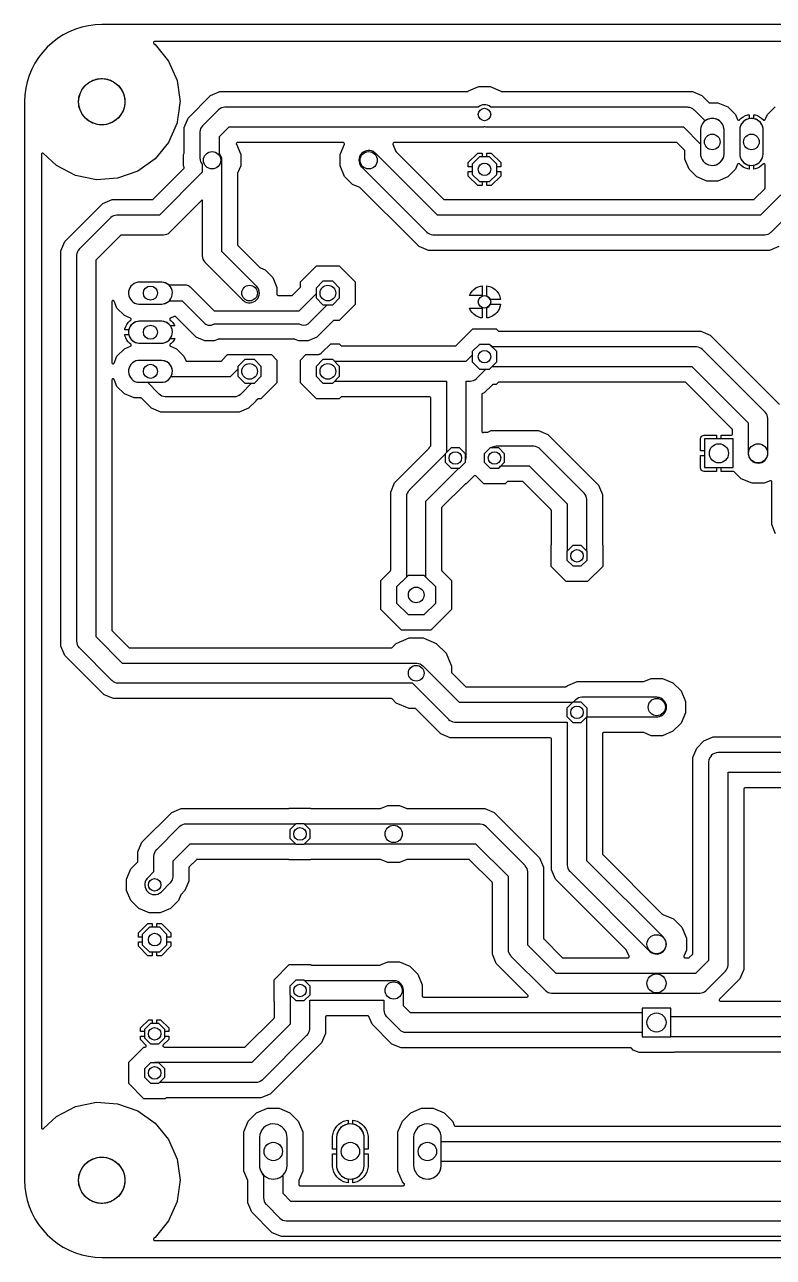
# Model space of a CAD drawing. Header units: millimetres. Extents: x 0 to 100, y 0 to 80.
# Drawn here: x 0 to 48.6, y 0 to 80 of the extents above; entities that cross this region are included whole.
import ezdxf

# ---------------------------------------------------------------- set-up
doc = ezdxf.new("R2010")
doc.units = ezdxf.units.MM

msp = doc.modelspace()

# ---------------------------------------------------------------- linework, layer by layer
at = {"layer": '16_copper'}
for points in [[(91.619, 78.908), (8.43, 78.908), (8.421, 78.906), (8.411, 78.906, 0.561932), (8.373, 78.781), (8.379, 78.776), (8.386, 78.769), (8.467, 78.712), (9.34, 77.639), (9.891, 76.37), (10.079, 75), (10.071, 74.94), (10.071, 74.94), (10.071, 74.94), (10.061, 74.864), (10.061, 74.864), (10.061, 74.864), (10.05, 74.788), (10.05, 74.788), (10.05, 74.788), (10.04, 74.712), (10.04, 74.712), (10.04, 74.712), (10.029, 74.636), (10.029, 74.636), (10.029, 74.636), (10.019, 74.559), (10.019, 74.559), (10.019, 74.559), (9.998, 74.407), (9.998, 74.407), (9.998, 74.407), (9.977, 74.255), (9.977, 74.255), (9.977, 74.255), (9.966, 74.178), (9.966, 74.178), (9.966, 74.178), (9.956, 74.102), (9.956, 74.102), (9.956, 74.102), (9.945, 74.026), (9.945, 74.026), (9.945, 74.026), (9.935, 73.95), (9.935, 73.95), (9.935, 73.95), (9.924, 73.874), (9.924, 73.874), (9.924, 73.874), (9.914, 73.797), (9.914, 73.797), (9.914, 73.797), (9.904, 73.721), (9.904, 73.721), (9.904, 73.721), (9.893, 73.645), (9.893, 73.645), (9.893, 73.645), (9.891, 73.63), (9.34, 72.361), (8.467, 71.288), (7.337, 70.49), (6.033, 70.027), (4.653, 69.933), (3.299, 70.214), (2.071, 70.85), (1.22, 71.645), (1.219, 71.646), (1.218, 71.647, 0.54841), (1.095, 71.61), (1.094, 71.599), (1.092, 71.591, 0.007239), (1.092, 71.589), (1.092, 8.411), (1.092, 8.409), (1.092, 8.408, 0.548401), (1.203, 8.343), (1.212, 8.35), (1.219, 8.354, 0.007229), (1.22, 8.355), (2.071, 9.15), (3.299, 9.786), (4.653, 10.067), (6.033, 9.973), (7.337, 9.51), (8.467, 8.712), (9.34, 7.639), (9.891, 6.37), (10.079, 5), (10.078, 4.989, 0.000163), (10.078, 4.989), (10.067, 4.913), (10.067, 4.913), (10.067, 4.913), (10.057, 4.836), (10.057, 4.836), (10.057, 4.836), (10.046, 4.76), (10.046, 4.76), (10.046, 4.76), (10.036, 4.684), (10.036, 4.684), (10.036, 4.684), (10.025, 4.608), (10.025, 4.608), (10.025, 4.608), (10.015, 4.532), (10.015, 4.532), (10.015, 4.532), (10.004, 4.455), (10.004, 4.455), (10.004, 4.455), (9.994, 4.379), (9.994, 4.379), (9.994, 4.379), (9.983, 4.303), (9.983, 4.303), (9.983, 4.303), (9.973, 4.227), (9.973, 4.227), (9.973, 4.227), (9.963, 4.151), (9.963, 4.151), (9.963, 4.151), (9.952, 4.074), (9.952, 4.074), (9.952, 4.074), (9.942, 3.998), (9.942, 3.998), (9.942, 3.998), (9.931, 3.922), (9.931, 3.922), (9.931, 3.922), (9.921, 3.846), (9.921, 3.846), (9.921, 3.846), (9.91, 3.77), (9.91, 3.77), (9.91, 3.77), (9.9, 3.693), (9.9, 3.693), (9.9, 3.693), (9.891, 3.63), (9.34, 2.361), (8.467, 1.288), (8.386, 1.231), (8.379, 1.224), (8.372, 1.218, 0.561938), (8.412, 1.094), (8.42, 1.094), (8.43, 1.092), (91.619, 1.092)], [(55.758, 13.319), (42.198, 13.319), (42.193, 13.318), (42.189, 13.318, 0.055133), (42.172, 13.314), (42.168, 13.313), (42.122, 13.294), (39.858, 13.294), (39.484, 13.449), (39.366, 13.567), (39.36, 13.572), (39.353, 13.577, 0.087651), (39.329, 13.587), (39.321, 13.588), (39.313, 13.589), (24.432, 13.589), (23.825, 13.84), (22.54, 15.125), (22.334, 15.622), (22.334, 15.623), (22.333, 15.625, 0.21835), (22.285, 15.666), (22.274, 15.668), (22.266, 15.669, 0.007886), (22.264, 15.669), (19.587, 15.669), (19.582, 15.668, 0.392588), (19.511, 15.593), (19.511, 14.532), (19.26, 13.925), (15.935, 10.6), (15.328, 10.349), (9.211, 10.349), (9.203, 10.348), (9.194, 10.347, 0.087654), (9.17, 10.337), (9.164, 10.332), (9.157, 10.327), (9.124, 10.294), (7.736, 10.294), (6.754, 11.276), (6.754, 12.664), (7.736, 13.646), (7.816, 13.646), (7.819, 13.647), (7.822, 13.647, 0.54841), (7.883, 13.76), (7.878, 13.767), (7.874, 13.773, 0.015772), (7.87, 13.776), (7.516, 14.131), (7.516, 14.358), (7.77, 14.358), (7.77, 14.236), (8.156, 13.85), (8.704, 13.85), (9.09, 14.236), (9.09, 14.358), (9.344, 14.358), (9.344, 14.131), (8.994, 13.781), (8.993, 13.779), (8.99, 13.777, 0.54841), (9.027, 13.654), (9.036, 13.653), (9.043, 13.651, 0.01577), (9.048, 13.651), (14.285, 13.651), (14.293, 13.652), (14.301, 13.653, 0.087654), (14.326, 13.663), (14.331, 13.668), (14.338, 13.673), (16.187, 15.522), (16.192, 15.528), (16.197, 15.535, 0.087651), (16.207, 15.559), (16.208, 15.567), (16.209, 15.575), (16.209, 16.569), (16.208, 16.577), (16.207, 16.586), (16.206, 16.588), (16.206, 16.59, 0.053914), (16.197, 16.61), (16.192, 16.616), (16.187, 16.623), (16.184, 16.626), (16.184, 18.014), (17.166, 18.996), (18.554, 18.996), (18.557, 18.993, 0.144304), (18.595, 18.973), (18.603, 18.972), (18.611, 18.971), (23.065, 18.971), (23.07, 18.972), (23.074, 18.972, 0.06891), (23.095, 18.977), (23.571, 19.174), (24.309, 19.174), (24.99, 18.892), (25.512, 18.37), (25.794, 17.689), (25.794, 16.967), (25.795, 16.962, 0.392588), (25.87, 16.891), (32.59, 16.891), (32.593, 16.891), (32.596, 16.891, 0.54841), (32.657, 17.004), (32.651, 17.011), (32.647, 17.018, 0.015772), (32.644, 17.021), (30.6, 19.065), (30.349, 19.672), (30.349, 24.285), (30.348, 24.293), (30.347, 24.301, 0.087654), (30.337, 24.326), (30.332, 24.331), (30.327, 24.338), (28.858, 25.807), (28.852, 25.812), (28.845, 25.817, 0.087651), (28.821, 25.827), (28.813, 25.828), (28.805, 25.829), (24.815, 25.829), (24.81, 25.828), (24.806, 25.828, 0.06891), (24.785, 25.823), (24.309, 25.626), (23.571, 25.626), (23.095, 25.823), (23.09, 25.824), (23.086, 25.826, 0.068909), (23.065, 25.829), (18.611, 25.829), (18.603, 25.828), (18.594, 25.827), (18.592, 25.826), (18.59, 25.826, 0.053914), (18.57, 25.817), (18.564, 25.812), (18.557, 25.807), (18.554, 25.804), (17.166, 25.804), (17.163, 25.807, 0.144304), (17.125, 25.827), (17.117, 25.828), (17.109, 25.829), (11.195, 25.829), (11.187, 25.828), (11.179, 25.827, 0.087654), (11.154, 25.817), (11.149, 25.812), (11.142, 25.807), (10.673, 25.338), (10.668, 25.332), (10.663, 25.325, 0.087651), (10.653, 25.301), (10.652, 25.293), (10.651, 25.285), (10.651, 24.42), (10.4, 23.813), (10.145, 23.559), (10.143, 23.555), (10.139, 23.552, 0.068916), (10.129, 23.534), (9.97, 23.149), (9.459, 22.638), (8.791, 22.362), (8.069, 22.362), (7.401, 22.638), (6.89, 23.149), (6.614, 23.817), (6.614, 24.539), (6.89, 25.207), (7.327, 25.643), (7.332, 25.65), (7.337, 25.656, 0.087651), (7.347, 25.681), (7.348, 25.688), (7.349, 25.697), (7.349, 26.328), (7.6, 26.935), (9.545, 28.88), (10.152, 29.131), (17.109, 29.131), (17.117, 29.132), (17.126, 29.133), (17.128, 29.134), (17.13, 29.134, 0.053914), (17.15, 29.143), (17.156, 29.148), (17.163, 29.153), (17.166, 29.156), (18.554, 29.156), (18.557, 29.153, 0.144304), (18.595, 29.133), (18.603, 29.132), (18.611, 29.131), (23.065, 29.131), (23.07, 29.132), (23.074, 29.132, 0.06891), (23.095, 29.137), (23.571, 29.334), (24.309, 29.334), (24.785, 29.137), (24.79, 29.136), (24.794, 29.134, 0.068909), (24.815, 29.131), (29.848, 29.131), (30.455, 28.88), (33.4, 25.935), (33.651, 25.328), (33.651, 20.715), (33.652, 20.707), (33.653, 20.699, 0.087654), (33.663, 20.674), (33.668, 20.669), (33.673, 20.662), (34.882, 19.453), (34.888, 19.448), (34.895, 19.443, 0.087651), (34.919, 19.433), (34.927, 19.432), (34.935, 19.431), (39.138, 19.431), (39.147, 19.432), (39.157, 19.433, 0.383484), (39.213, 19.519), (39.211, 19.526), (39.208, 19.536), (39.051, 19.916), (39.049, 19.92), (39.047, 19.924, 0.06891), (39.035, 19.941), (34.906, 24.07), (34.43, 24.545), (34.179, 25.152), (34.179, 33.643), (34.178, 33.648, 0.392588), (34.103, 33.719), (27.612, 33.719), (27.005, 33.97), (26.53, 34.445), (26.53, 34.446), (25.373, 35.602), (25.367, 35.607), (25.36, 35.612, 0.087651), (25.336, 35.622), (25.328, 35.623), (25.32, 35.624), (24.945, 35.624), (24.105, 35.972), (23.84, 36.237), (23.834, 36.242), (23.827, 36.247, 0.087651), (23.803, 36.257), (23.795, 36.258), (23.787, 36.259), (5.762, 36.259), (5.155, 36.51), (2.6, 39.065), (2.349, 39.672), (2.349, 65.328), (2.6, 65.935), (4.59, 67.924), (4.59, 67.925), (5.065, 68.4), (5.672, 68.651), (8.285, 68.651), (8.293, 68.652), (8.301, 68.653, 0.087654), (8.326, 68.663), (8.331, 68.668), (8.338, 68.673), (10.326, 70.66), (10.327, 70.662), (10.328, 70.663, 0.218345), (10.347, 70.723), (10.345, 70.734), (10.343, 70.741, 0.007884), (10.342, 70.743), (10.306, 70.831), (10.306, 71.569), (10.343, 71.659), (10.344, 71.663), (10.346, 71.668, 0.068909), (10.349, 71.688), (10.349, 73.328), (10.6, 73.935), (12.065, 75.4), (12.672, 75.651), (28.713, 75.651), (28.722, 75.652), (28.73, 75.653, 0.087654), (28.754, 75.663), (28.76, 75.668), (28.767, 75.673), (28.801, 75.708), (29.469, 75.984), (30.191, 75.984), (30.859, 75.708), (30.893, 75.673, 0.144304), (30.931, 75.653), (30.938, 75.652), (30.947, 75.651), (43.328, 75.651), (43.935, 75.4), (44.383, 74.952), (44.389, 74.947), (44.396, 74.942, 0.087651), (44.42, 74.932), (44.428, 74.931), (44.436, 74.93), (44.964, 74.93), (45.617, 74.659), (46.117, 74.159), (46.25, 73.838), (46.255, 73.83), (46.26, 73.821, 0.383476), (46.36, 73.802), (46.366, 73.807), (46.375, 73.813), (46.488, 73.927), (46.617, 74.021), (46.76, 74.094), (46.912, 74.143), (46.998, 74.157), (46.998, 73.899), (46.965, 73.892, 0.330355), (46.388, 73.189), (46.388, 71.591), (46.395, 71.516, 0.303346), (46.965, 70.888), (46.998, 70.881), (46.998, 70.623), (46.912, 70.637), (46.76, 70.686), (46.617, 70.759), (46.488, 70.853), (46.375, 70.967), (46.367, 70.972), (46.359, 70.978, 0.383473), (46.259, 70.958), (46.256, 70.951), (46.25, 70.942), (46.117, 70.621), (45.617, 70.121), (44.964, 69.85), (44.256, 69.85), (43.603, 70.121), (43.103, 70.621), (42.832, 71.274), (42.832, 71.802), (42.831, 71.81), (42.83, 71.818, 0.087654), (42.82, 71.843), (42.815, 71.848), (42.81, 71.855), (42.338, 72.327), (42.332, 72.332), (42.325, 72.337, 0.087651), (42.301, 72.347), (42.293, 72.348), (42.285, 72.349), (23.965, 72.349), (23.955, 72.348), (23.946, 72.347, 0.383484), (23.89, 72.261), (23.892, 72.254), (23.895, 72.244), (24.089, 71.774), (24.092, 71.77), (24.093, 71.766, 0.06891), (24.106, 71.749), (27.182, 68.673), (27.188, 68.668), (27.195, 68.663, 0.087651), (27.219, 68.653), (27.227, 68.652), (27.235, 68.651), (47.285, 68.651), (47.293, 68.652), (47.301, 68.653, 0.087654), (47.326, 68.663), (47.331, 68.668), (47.338, 68.673), (48.017, 69.352), (48.022, 69.358), (48.027, 69.365, 0.087651), (48.037, 69.389), (48.038, 69.397), (48.039, 69.405), (48.039, 70.896), (48.039, 70.899), (48.039, 70.902, 0.548396), (47.926, 70.963), (47.919, 70.957), (47.912, 70.953, 0.015772), (47.909, 70.95), (47.812, 70.853), (47.683, 70.759), (47.54, 70.686), (47.388, 70.637), (47.302, 70.623), (47.302, 70.881), (47.335, 70.888, 0.330355), (47.912, 71.591), (47.912, 73.189), (47.905, 73.264, 0.303346), (47.335, 73.892), (47.302, 73.899), (47.302, 74.157), (47.388, 74.143), (47.54, 74.094), (47.683, 74.021), (47.812, 73.927), (47.925, 73.813), (47.933, 73.808), (47.941, 73.802, 0.383473), (48.041, 73.822), (48.044, 73.829), (48.05, 73.838), (48.183, 74.159), (48.683, 74.659)], [(48.935, 65.6), (48.328, 65.349), (26.192, 65.349), (25.585, 65.6), (25.11, 66.075), (25.11, 66.076), (21.771, 69.414), (21.767, 69.417), (21.764, 69.42, 0.068916), (21.746, 69.431), (21.27, 69.628), (20.748, 70.15), (20.466, 70.831), (20.466, 71.569), (20.745, 72.244), (20.748, 72.253), (20.75, 72.262, 0.383481), (20.693, 72.347), (20.685, 72.348), (20.675, 72.349), (13.805, 72.349), (13.795, 72.348), (13.786, 72.347, 0.383484), (13.73, 72.261), (13.732, 72.254), (13.735, 72.244), (14.014, 71.569), (14.014, 70.831), (13.817, 70.355), (13.816, 70.35), (13.814, 70.346, 0.068909), (13.811, 70.325), (13.811, 65.725), (13.812, 65.717), (13.813, 65.709, 0.087654), (13.823, 65.684), (13.828, 65.679), (13.833, 65.672), (15.28, 64.225), (15.283, 64.222), (15.287, 64.219, 0.068916), (15.305, 64.209), (15.597, 64.087), (16.097, 63.587), (16.368, 62.934), (16.368, 62.499), (16.369, 62.493, 0.392588), (16.444, 62.422), (17.326, 62.422), (17.334, 62.424), (17.342, 62.424, 0.087654), (17.367, 62.435), (17.373, 62.439), (17.379, 62.445), (17.87, 62.935), (17.875, 62.942), (17.88, 62.948, 0.087651), (17.89, 62.973), (17.891, 62.98), (17.892, 62.989), (17.892, 63.316), (18.934, 64.358), (20.406, 64.358), (21.448, 63.316), (21.448, 61.844), (20.406, 60.802), (20.079, 60.802), (20.07, 60.801), (20.062, 60.8, 0.087654), (20.037, 60.79), (20.032, 60.785), (20.025, 60.78), (18.953, 59.708), (18.393, 59.476), (17.787, 59.476), (17.556, 59.572), (17.551, 59.573), (17.547, 59.575, 0.068909), (17.526, 59.578), (12.564, 59.578), (12.559, 59.577), (12.555, 59.577, 0.06891), (12.534, 59.572), (12.303, 59.476), (11.697, 59.476), (11.137, 59.708), (9.811, 61.034), (9.804, 61.039), (9.798, 61.044), (9.796, 61.045), (9.794, 61.047, 0.053499), (9.773, 61.054), (9.766, 61.055), (9.757, 61.056), (9.72, 61.056, 0.098488), (9.691, 61.05), (9.455, 60.952), (9.451, 60.95), (9.446, 60.948, 0.5447), (9.439, 60.82), (9.5, 60.776), (9.607, 60.669), (9.697, 60.546), (9.747, 60.446), (9.455, 60.446, 0.232454), (8.906, 60.751), (7.414, 60.751), (7.344, 60.744, 0.303347), (6.758, 60.213), (6.754, 60.192), (6.496, 60.192), (6.507, 60.266), (6.554, 60.411), (6.623, 60.546), (6.713, 60.669), (6.82, 60.776), (6.881, 60.82), (6.884, 60.824), (6.888, 60.826, 0.544693), (6.865, 60.952), (6.47, 61.116), (5.985, 61.602), (5.798, 62.053), (5.794, 62.059), (5.791, 62.065, 0.747777), (5.651, 62.024), (5.651, 58.056), (5.652, 58.049), (5.652, 58.043, 0.74779), (5.798, 58.027), (5.985, 58.478), (6.47, 58.964), (6.865, 59.128), (6.869, 59.13), (6.874, 59.132, 0.544692), (6.881, 59.26), (6.82, 59.304), (6.713, 59.411), (6.623, 59.534), (6.554, 59.669), (6.507, 59.814), (6.496, 59.888), (6.754, 59.888, 0.338561), (7.414, 59.329), (8.906, 59.329), (8.976, 59.336, 0.198912), (9.443, 59.616), (9.455, 59.634), (9.747, 59.634), (9.697, 59.534), (9.607, 59.411), (9.5, 59.304), (9.439, 59.26), (9.436, 59.256), (9.432, 59.254, 0.544693), (9.455, 59.128), (9.85, 58.964), (10.335, 58.478), (10.452, 58.198), (10.452, 58.197), (10.453, 58.195, 0.21835), (10.501, 58.154), (10.512, 58.152), (10.52, 58.151, 0.007886), (10.522, 58.151), (12.736, 58.151), (12.741, 58.152, 0.256284), (12.802, 58.191), (12.805, 58.196, 0.078388), (12.812, 58.227), (12.812, 58.236), (13.169, 58.594), (16.011, 58.594), (16.368, 58.236), (16.368, 56.764), (15.326, 55.722), (15.178, 55.722), (15.17, 55.721), (15.162, 55.72, 0.087654), (15.137, 55.71), (15.132, 55.705), (15.125, 55.7), (15, 55.576), (15, 55.575), (14.525, 55.1), (13.918, 54.849), (8.832, 54.849), (8.225, 55.1), (7.575, 55.75), (7.568, 55.756), (7.561, 55.761, 0.087651), (7.537, 55.771), (7.529, 55.772), (7.521, 55.773), (7.105, 55.773), (6.47, 56.036), (5.985, 56.522), (5.798, 56.973), (5.794, 56.979), (5.791, 56.985, 0.747777), (5.651, 56.944), (5.651, 40.715), (5.652, 40.71), (5.652, 40.705), (5.653, 40.702), (5.653, 40.699, 0.01577), (5.654, 40.694), (5.657, 40.687), (5.658, 40.684), (5.659, 40.683), (5.661, 40.678, 0.015774), (5.663, 40.674), (5.668, 40.669), (5.67, 40.666), (5.67, 40.666), (5.67, 40.666), (5.673, 40.662), (6.752, 39.583), (6.758, 39.578), (6.765, 39.573, 0.087651), (6.789, 39.563), (6.797, 39.562), (6.805, 39.561), (23.787, 39.561), (23.795, 39.562), (23.803, 39.563, 0.087654), (23.828, 39.573), (23.833, 39.578), (23.84, 39.583), (24.105, 39.848), (24.945, 40.196), (25.855, 40.196), (26.695, 39.848), (27.338, 39.205), (27.686, 38.365), (27.686, 37.99), (27.687, 37.982), (27.688, 37.974, 0.087654), (27.698, 37.949), (27.703, 37.944), (27.708, 37.937), (28.602, 37.043), (28.608, 37.038), (28.615, 37.033, 0.087651), (28.639, 37.023), (28.647, 37.022), (28.655, 37.021), (35.079, 37.021), (35.087, 37.022), (35.096, 37.023), (35.098, 37.024), (35.1, 37.024), (35.108, 37.028), (35.116, 37.031, 0.009157), (35.12, 37.033), (35.126, 37.038), (35.133, 37.043, 0.168267), (35.181, 37.059), (35.187, 37.063), (35.194, 37.069), (35.235, 37.11), (35.842, 37.361), (40.135, 37.361), (40.14, 37.362), (40.144, 37.362, 0.06891), (40.165, 37.367), (40.641, 37.564), (41.379, 37.564), (42.06, 37.282), (42.582, 36.76), (42.864, 36.079), (42.864, 35.341), (42.582, 34.66), (42.06, 34.138), (41.379, 33.856), (40.641, 33.856), (40.165, 34.053), (40.16, 34.054), (40.156, 34.056, 0.068909), (40.135, 34.059), (37.557, 34.059), (37.552, 34.058, 0.392588), (37.481, 33.983), (37.481, 26.195), (37.482, 26.187), (37.483, 26.179, 0.087654), (37.493, 26.154), (37.498, 26.149), (37.503, 26.142), (41.369, 22.275), (41.373, 22.273), (41.376, 22.27, 0.068916), (41.394, 22.259), (42.092, 21.97), (42.64, 21.422), (42.936, 20.707), (42.936, 19.933), (42.772, 19.536), (42.769, 19.527), (42.767, 19.518, 0.383481), (42.824, 19.433), (42.832, 19.432), (42.842, 19.431), (43.065, 19.431), (43.073, 19.432), (43.081, 19.433, 0.087654), (43.106, 19.443), (43.111, 19.448), (43.118, 19.453), (43.327, 19.662), (43.332, 19.668), (43.337, 19.675, 0.087651), (43.347, 19.699), (43.348, 19.707), (43.349, 19.715), (43.349, 32.448), (43.6, 33.055), (44.065, 33.52), (44.672, 33.771), (49.443, 33.771)], [(49.055, 68.953), (47.737, 67.635), (26.783, 67.635), (22.769, 71.649), (22.722, 71.691, 0.920724), (21.842, 70.781), (21.871, 70.751), (26.071, 66.551), (26.077, 66.546), (26.082, 66.54, 0.1754), (26.478, 66.366), (26.52, 66.365), (48, 66.365), (48.008, 66.365), (48.016, 66.365, 0.1754), (48.419, 66.522), (48.449, 66.551), (50.139, 68.241)], [(48.72, 46.945), (48.469, 47.552), (48.469, 50.328), (48.468, 50.337), (48.467, 50.347, 0.383484), (48.381, 50.403), (48.374, 50.401), (48.364, 50.398), (47.967, 50.234), (47.193, 50.234), (46.478, 50.53), (46.034, 50.974), (46.027, 50.979), (46.021, 50.984, 0.087651), (45.996, 50.994), (45.989, 50.995), (45.98, 50.996), (45.192, 50.996), (45.192, 51.25), (45.97, 51.25), (45.97, 53.11), (45.192, 53.11), (45.192, 53.364), (45.853, 53.364), (45.858, 53.365, 0.334879), (45.927, 53.425), (45.928, 53.43), (45.928, 53.431), (45.928, 53.431), (45.928, 53.435), (45.929, 53.44), (45.929, 53.705), (45.928, 53.713), (45.927, 53.721, 0.087654), (45.917, 53.746), (45.912, 53.751), (45.907, 53.758), (42.886, 56.779), (42.88, 56.784), (42.873, 56.789, 0.087651), (42.849, 56.799), (42.841, 56.8), (42.833, 56.801), (30.779, 56.801), (30.77, 56.8), (30.762, 56.799, 0.087654), (30.738, 56.789), (30.732, 56.784), (30.725, 56.779), (30.582, 56.636), (30.38, 56.636), (30.372, 56.635), (30.363, 56.634, 0.087654), (30.339, 56.624), (30.333, 56.619), (30.326, 56.614), (29.813, 56.1), (29.698, 56.053), (29.697, 56.052), (29.695, 56.051, 0.21835), (29.654, 56.003), (29.652, 55.992), (29.651, 55.985, 0.007886), (29.651, 55.982), (29.651, 53.606), (29.651, 53.603), (29.651, 53.6, 0.458564), (29.744, 53.531), (29.752, 53.534), (29.759, 53.537, 0.013826), (29.764, 53.539), (29.771, 53.545), (29.778, 53.549, 0.012528), (29.781, 53.552), (29.786, 53.556), (30.028, 53.556), (30.032, 53.557), (30.037, 53.557, 0.06891), (30.057, 53.562), (30.272, 53.651), (33.328, 53.651), (33.935, 53.4), (34.41, 52.925), (34.41, 52.924), (36.754, 50.58), (36.755, 50.58), (37.23, 50.105), (37.481, 49.498), (37.481, 46.281), (37.482, 46.273), (37.483, 46.264), (37.484, 46.262), (37.484, 46.26, 0.09228), (37.502, 46.229), (37.503, 46.228), (37.503, 46.228), (37.503, 46.227), (37.506, 46.224), (37.506, 44.836), (36.524, 43.854), (35.136, 43.854), (34.154, 44.836), (34.154, 46.224), (34.157, 46.227), (34.158, 46.229), (34.158, 46.229), (34.159, 46.23), (34.162, 46.234), (34.167, 46.241, 0.087641), (34.177, 46.265), (34.178, 46.273), (34.179, 46.281), (34.179, 48.455), (34.178, 48.463), (34.177, 48.471, 0.087654), (34.167, 48.496), (34.162, 48.501), (34.157, 48.508), (32.338, 50.327), (32.332, 50.332), (32.325, 50.337, 0.087651), (32.301, 50.347), (32.293, 50.348), (32.285, 50.349), (31.351, 50.349), (31.343, 50.348), (31.334, 50.347, 0.087654), (31.31, 50.337), (31.304, 50.332), (31.297, 50.327), (31.174, 50.204), (29.786, 50.204), (29.264, 50.725), (29.259, 50.729, 0.39257), (29.156, 50.725), (28.634, 50.204), (28.63, 50.204, 0.14431), (28.589, 50.191), (28.583, 50.187), (28.576, 50.181), (27.073, 48.678), (27.068, 48.672), (27.063, 48.665, 0.087651), (27.053, 48.641), (27.052, 48.633), (27.051, 48.625), (27.051, 44.603), (27.052, 44.595), (27.053, 44.587, 0.087654), (27.063, 44.562), (27.068, 44.557), (27.069, 44.556), (27.071, 44.552), (27.072, 44.551), (27.073, 44.55), (27.686, 43.937), (27.686, 42.043), (26.347, 40.704), (24.453, 40.704), (23.114, 42.043), (23.114, 43.937), (23.727, 44.55), (23.728, 44.551), (23.729, 44.553), (23.732, 44.557), (23.737, 44.563, 0.087651), (23.747, 44.587), (23.748, 44.595), (23.749, 44.603), (23.749, 49.668), (24, 50.275), (26.241, 52.516), (26.246, 52.523), (26.252, 52.529), (26.253, 52.532), (26.254, 52.534, 0.053911), (26.262, 52.554), (26.262, 52.561), (26.264, 52.57), (26.264, 52.574), (26.327, 52.637), (26.332, 52.644), (26.337, 52.651, 0.087651), (26.347, 52.675), (26.348, 52.683), (26.349, 52.691), (26.349, 55.773), (26.348, 55.778, 0.392588), (26.273, 55.849), (20.565, 55.849), (20.557, 55.848), (20.548, 55.847, 0.087654), (20.524, 55.837), (20.518, 55.832), (20.511, 55.827), (20.406, 55.722), (18.934, 55.722), (17.892, 56.764), (17.892, 58.236), (18.249, 58.594), (19, 58.594), (19, 58.594), (19, 58.594), (19.024, 58.595), (19.05, 58.597), (19.05, 58.597), (19.05, 58.597), (19.073, 58.601), (19.1, 58.606), (19.1, 58.606), (19.1, 58.606, 0.030914), (19.148, 58.621), (19.148, 58.621), (19.148, 58.621, 0.030916), (19.193, 58.643), (19.194, 58.643), (19.194, 58.643, 0.030915), (19.236, 58.669), (19.236, 58.669), (19.236, 58.669), (19.237, 58.67), (19.275, 58.701), (19.282, 58.708), (19.287, 58.713), (19.853, 59.278), (20.406, 59.278), (20.511, 59.173), (20.518, 59.168), (20.524, 59.163, 0.087651), (20.549, 59.153), (20.556, 59.152), (20.565, 59.151), (27.938, 59.151), (27.943, 59.152, 0.250453), (28.007, 59.196), (28.008, 59.198), (29.078, 60.268), (30.582, 60.268), (30.725, 60.125), (30.732, 60.12), (30.738, 60.115, 0.087651), (30.763, 60.105), (30.77, 60.104), (30.779, 60.103), (43.876, 60.103), (44.483, 59.852), (48.98, 55.355)], [(50.535, 32.755), (45, 32.755), (44.995, 32.755), (44.989, 32.755, 0.39025), (44.366, 32.162), (44.365, 32.12), (44.365, 19.263), (43.517, 18.415), (34.483, 18.415), (32.635, 20.263), (32.635, 25), (32.635, 25.008), (32.635, 25.016, 0.1754), (32.478, 25.419), (32.449, 25.449), (29.969, 27.929), (29.963, 27.934), (29.958, 27.94, 0.1754), (29.562, 28.114), (29.52, 28.115), (18.159, 28.115), (18.134, 28.14), (17.586, 28.14), (17.561, 28.115), (10.48, 28.115), (10.472, 28.115), (10.464, 28.115, 0.1754), (10.061, 27.958), (10.031, 27.929), (8.551, 26.449), (8.546, 26.443), (8.54, 26.438, 0.1754), (8.366, 26.042), (8.365, 26), (8.365, 25.011), (7.981, 24.627), (7.939, 24.58, 0.920724), (8.849, 23.7), (8.879, 23.729), (9.449, 24.299), (9.454, 24.305), (9.46, 24.31, 0.1754), (9.634, 24.706), (9.635, 24.748), (9.635, 25.737), (10.743, 26.845), (17.561, 26.845), (17.586, 26.82), (18.134, 26.82), (18.159, 26.845), (29.257, 26.845), (31.365, 24.737), (31.365, 20), (31.365, 19.992), (31.365, 19.984, 0.1754), (31.522, 19.581), (31.551, 19.551), (33.771, 17.331), (33.777, 17.326), (33.782, 17.32, 0.1754), (34.178, 17.146), (34.22, 17.145), (43.78, 17.145), (43.788, 17.145), (43.796, 17.145, 0.1754), (44.199, 17.302), (44.229, 17.331), (45.449, 18.551), (45.454, 18.557), (45.46, 18.562, 0.1754), (45.634, 18.958), (45.635, 19), (45.635, 31.485), (67.617, 31.485)], [(67.165, 30.469), (46.727, 30.469), (46.722, 30.468, 0.392588), (46.651, 30.393), (46.651, 18.672), (46.4, 18.065), (45.19, 16.855), (45.086, 16.751), (45.084, 16.749), (45.082, 16.747, 0.54841), (45.119, 16.624), (45.128, 16.623), (45.135, 16.621, 0.015781), (45.14, 16.621), (55.758, 16.621)], [(57.12, 15.605), (41.92, 15.605), (41.92, 16.17), (40.06, 16.17), (40.06, 15.875), (25.023, 15.875), (24.575, 16.323), (24.575, 17.32), (24.575, 17.325), (24.575, 17.331, 0.39025), (23.982, 17.954), (23.94, 17.955), (18.159, 17.955), (18.134, 17.98), (17.586, 17.98), (17.2, 17.594), (17.2, 17.046), (17.225, 17.021), (17.225, 15.123), (14.737, 12.635), (8.46, 12.635), (8.452, 12.635), (8.444, 12.635, 0.018537), (8.397, 12.632), (8.389, 12.631), (8.385, 12.63), (8.156, 12.63), (7.77, 12.244), (7.77, 11.696), (8.156, 11.31), (8.704, 11.31), (8.759, 11.365), (15, 11.365), (15.008, 11.365), (15.016, 11.365, 0.1754), (15.419, 11.522), (15.449, 11.551), (18.309, 14.411), (18.314, 14.417), (18.32, 14.422, 0.1754), (18.494, 14.818), (18.495, 14.86), (18.495, 16.685), (23.305, 16.685), (23.305, 16.06), (23.305, 16.052), (23.305, 16.044, 0.1754), (23.462, 15.641), (23.491, 15.611), (24.311, 14.791), (24.317, 14.786), (24.322, 14.78, 0.1754), (24.718, 14.606), (24.76, 14.605), (40.06, 14.605), (40.06, 14.31), (41.92, 14.31), (41.92, 14.335), (57.12, 14.335)], [(85.328, 1.349), (16.672, 1.349), (16.065, 1.6), (14.73, 2.935), (14.479, 3.542), (14.479, 4.951), (14.478, 4.955), (14.478, 4.96, 0.06891), (14.473, 4.98), (14.219, 5.594), (14.219, 8.146), (14.51, 8.848), (15.047, 9.386), (15.75, 9.677), (16.51, 9.677), (17.213, 9.386), (17.75, 8.848), (18.041, 8.146), (18.041, 5.594), (17.787, 4.98), (17.786, 4.976), (17.784, 4.971, 0.068909), (17.781, 4.951), (17.781, 4.727), (17.782, 4.722, 0.392588), (17.857, 4.651), (24.567, 4.651), (24.569, 4.651), (24.572, 4.651, 0.548396), (24.633, 4.764), (24.628, 4.771), (24.624, 4.778, 0.015772), (24.621, 4.781), (24.51, 4.892), (24.219, 5.594), (24.219, 8.146), (24.51, 8.848), (25.047, 9.386), (25.75, 9.677), (26.51, 9.677), (27.213, 9.386), (27.75, 8.848), (27.866, 8.568), (27.867, 8.567), (27.868, 8.565, 0.21835), (27.916, 8.524), (27.927, 8.522), (27.934, 8.521, 0.007886), (27.937, 8.521), (84.155, 8.521)], [(84.737, 3.635), (17.263, 3.635), (16.765, 4.133), (16.765, 5.343), (16.791, 5.369, 0.176327), (17.025, 5.936), (17.025, 7.804), (17.019, 7.882, 0.916332), (15.235, 7.804), (15.235, 5.936), (15.241, 5.858, 0.153915), (15.469, 5.369), (15.495, 5.343), (15.495, 3.87), (15.495, 3.862), (15.495, 3.854, 0.1754), (15.652, 3.451), (15.681, 3.421), (16.551, 2.551), (16.557, 2.546), (16.562, 2.54, 0.1754), (16.958, 2.366), (17, 2.365), (85, 2.365)], [(84.607, 7.505), (27.025, 7.505), (27.025, 7.804), (27.019, 7.882, 0.916332), (25.235, 7.804), (25.235, 5.936), (25.241, 5.858, 0.916332), (27.025, 5.936), (27.025, 6.235), (84.87, 6.235)]]:
    msp.add_lwpolyline(points, format="xyb", dxfattribs=at)
for points in [[(12.795, 71.208), (12.795, 71.216, 0.1754), (12.638, 71.619), (12.635, 71.621), (12.635, 72.737), (13.263, 73.365), (29.662, 73.365), (29.67, 73.365), (29.678, 73.365, 0.034072), (29.764, 73.374), (29.787, 73.377), (29.795, 73.379), (29.803, 73.381), (29.825, 73.387), (29.829, 73.388), (29.832, 73.387, 0.049651), (29.956, 73.366), (29.998, 73.365), (42.737, 73.365), (43.848, 72.254), (43.848, 71.591), (43.855, 71.516, 0.906347), (45.372, 71.591), (45.372, 73.189), (45.365, 73.264, 0.566493), (44.156, 73.765), (44.143, 73.755), (43.449, 74.449), (43.443, 74.454), (43.438, 74.46, 0.1754), (43.042, 74.634), (43, 74.635), (30.259, 74.635), (30.252, 74.642), (30.232, 74.659, 0.366671), (29.411, 74.646), (29.4, 74.635), (13, 74.635), (12.992, 74.635), (12.984, 74.635, 0.1754), (12.581, 74.478), (12.551, 74.449), (11.551, 73.449), (11.546, 73.443), (11.54, 73.438, 0.1754), (11.366, 73.042), (11.365, 73), (11.365, 71.36), (11.365, 71.352), (11.365, 71.344, 0.1754), (11.522, 70.941), (11.525, 70.939), (11.525, 70.423), (8.737, 67.635), (6, 67.635), (5.992, 67.635), (5.984, 67.635, 0.1754), (5.581, 67.478), (5.551, 67.449), (3.551, 65.449), (3.546, 65.443), (3.54, 65.438, 0.1754), (3.366, 65.042), (3.365, 65), (3.365, 40), (3.365, 39.992), (3.365, 39.984, 0.1754), (3.522, 39.581), (3.551, 39.551), (5.641, 37.461), (5.647, 37.456), (5.652, 37.45, 0.1754), (6.048, 37.276), (6.09, 37.275), (25.137, 37.275), (27.491, 34.921), (27.497, 34.916), (27.502, 34.91, 0.1754), (27.898, 34.736), (27.94, 34.735), (35.195, 34.735), (35.195, 25.48), (35.195, 25.472), (35.195, 25.464, 0.1754), (35.352, 25.061), (35.381, 25.031), (40.541, 19.871), (40.588, 19.829, 0.920724), (41.468, 20.739), (41.439, 20.769), (36.465, 25.743), (36.465, 35.071), (36.469, 35.075), (41.01, 35.075), (41.073, 35.078, 0.920724), (41.052, 36.344), (41.01, 36.345), (36.17, 36.345), (36.162, 36.345), (36.154, 36.345, 0.1754), (35.751, 36.188), (35.721, 36.159), (35.592, 36.03), (35.556, 36.03), (35.531, 36.005), (28.203, 36.005), (25.849, 38.359), (25.843, 38.364), (25.838, 38.37, 0.1754), (25.442, 38.544), (25.4, 38.545), (6.353, 38.545), (4.635, 40.263), (4.635, 64.737), (6.263, 66.365), (9, 66.365), (9.008, 66.365), (9.016, 66.365, 0.1754), (9.419, 66.522), (9.449, 66.551), (11.525, 68.627), (11.525, 65.01), (11.525, 65.002), (11.525, 64.994, 0.1754), (11.682, 64.591), (11.711, 64.561), (14.141, 62.131), (14.188, 62.089, 0.920724), (15.068, 62.999), (15.039, 63.029), (12.795, 65.273), (12.795, 71.2)], [(12.052, 60.495, 0.111391), (12.264, 60.566), (12.304, 60.594), (17.786, 60.594), (17.811, 60.575, 0.314897), (18.393, 60.592), (18.449, 60.641), (19.626, 61.818), (19.986, 61.818), (20.432, 62.264), (20.432, 62.896), (19.986, 63.342), (19.354, 63.342), (18.908, 62.896), (18.908, 62.536), (17.778, 61.406), (12.312, 61.406), (10.779, 62.939), (10.763, 62.953), (10.748, 62.968, 0.139562), (10.494, 63.083), (10.489, 63.083), (10.481, 63.084), (10.425, 63.088), (10.422, 63.088), (10.42, 63.088), (9.369, 63.088), (9.349, 63.108, 0.173517), (8.906, 63.291), (7.414, 63.291), (7.344, 63.284, 0.906348), (7.414, 61.869), (8.906, 61.869), (8.976, 61.876, 0.148335), (9.349, 62.052), (9.369, 62.072), (10.21, 62.072), (11.641, 60.641), (11.683, 60.603, 0.167953), (11.995, 60.492)], [(30.206, 62.16), (30.202, 62.171, 0.188225), (29.993, 62.38), (29.982, 62.384), (29.982, 63.051), (30.077, 63.036), (30.235, 62.985), (30.382, 62.91), (30.517, 62.812), (30.634, 62.695), (30.732, 62.56), (30.807, 62.413), (30.858, 62.255), (30.873, 62.16)], [(29.982, 61.632, 0.184973), (30.195, 61.83), (30.206, 61.856), (30.873, 61.856), (30.858, 61.761), (30.807, 61.603), (30.732, 61.456), (30.634, 61.321), (30.517, 61.204), (30.382, 61.106), (30.235, 61.031), (30.077, 60.98), (29.982, 60.965)], [(19.986, 58.262), (19.354, 58.262), (18.908, 57.816), (18.908, 57.184), (19.354, 56.738), (19.986, 56.738), (20.113, 56.865), (27.365, 56.865), (27.365, 52.239), (27.28, 52.154), (27.28, 52.118), (24.951, 49.789), (24.946, 49.783), (24.94, 49.778, 0.1754), (24.766, 49.382), (24.765, 49.34), (24.765, 44.151), (24.13, 43.516), (24.13, 42.464), (24.874, 41.72), (25.926, 41.72), (26.67, 42.464), (26.67, 43.516), (26.035, 44.151), (26.035, 49.077), (28.178, 51.22), (28.214, 51.22), (28.6, 51.606), (28.6, 51.735), (28.601, 51.737), (28.609, 51.759, 0.055937), (28.634, 51.898), (28.635, 51.94), (28.635, 56.865), (28.878, 56.865), (28.886, 56.865), (28.894, 56.865, 0.1754), (29.297, 57.022), (29.327, 57.051), (29.928, 57.652), (30.161, 57.652), (30.327, 57.817), (43.285, 57.817), (46.945, 54.157), (46.945, 52.18), (46.948, 52.117, 0.920724), (48.214, 52.138), (48.215, 52.18), (48.215, 54.42), (48.215, 54.428), (48.215, 54.436, 0.1754), (48.058, 54.839), (48.029, 54.869), (43.997, 58.901), (43.991, 58.906), (43.986, 58.912, 0.1754), (43.59, 59.086), (43.548, 59.087), (30.327, 59.087), (30.161, 59.252), (29.499, 59.252), (29.03, 58.783), (29.03, 58.55), (28.615, 58.135), (20.113, 58.135)], [(13.598, 55.865), (13.606, 55.865, 0.1754), (14.009, 56.022), (14.039, 56.051), (14.726, 56.738), (14.906, 56.738), (15.352, 57.184), (15.352, 57.816), (14.906, 58.262), (14.274, 58.262), (13.828, 57.816), (13.828, 57.636), (13.327, 57.135), (9.483, 57.135), (9.515, 57.196, 0.534512), (8.906, 58.211), (7.414, 58.211), (7.344, 58.204, 0.906348), (7.414, 56.789), (7.973, 56.789), (8.711, 56.051), (8.717, 56.046), (8.722, 56.04, 0.1754), (9.118, 55.866), (9.16, 55.865), (13.59, 55.865)], [(36.49, 45.256), (36.49, 45.804), (36.465, 45.829), (36.465, 49.17), (36.465, 49.178), (36.465, 49.186, 0.1754), (36.308, 49.589), (36.279, 49.619), (33.449, 52.449), (33.443, 52.454), (33.438, 52.46, 0.1754), (33.042, 52.634), (33, 52.635), (30.6, 52.635), (30.592, 52.635), (30.584, 52.635, 0.124664), (30.284, 52.551), (30.268, 52.54), (30.206, 52.54), (29.82, 52.154), (29.82, 51.606), (30.206, 51.22), (30.754, 51.22), (30.899, 51.365), (32.737, 51.365), (35.195, 48.907), (35.195, 45.829), (35.17, 45.804), (35.17, 45.256), (35.556, 44.87), (36.104, 44.87)], [(19.981, 7.022), (19.981, 7.856), (20.009, 8.034), (20.065, 8.207), (20.147, 8.368), (20.253, 8.514), (20.381, 8.642), (20.528, 8.748), (20.689, 8.83), (20.861, 8.886), (20.978, 8.905), (20.978, 8.648), (20.936, 8.64, 0.339454), (20.235, 7.804), (20.235, 7.022)], [(22.025, 7.022), (22.025, 7.804), (22.019, 7.882, 0.315298), (21.324, 8.64), (21.282, 8.648), (21.282, 8.905), (21.399, 8.886), (21.571, 8.83), (21.732, 8.748), (21.879, 8.642), (22.007, 8.514), (22.113, 8.368), (22.195, 8.207), (22.251, 8.034), (22.279, 7.856), (22.279, 7.022)], [(20.861, 4.854), (20.689, 4.91), (20.528, 4.992), (20.381, 5.098), (20.253, 5.226), (20.147, 5.372), (20.065, 5.533), (20.009, 5.706), (19.981, 5.884), (19.981, 6.718), (20.235, 6.718), (20.235, 5.936), (20.241, 5.858, 0.315298), (20.936, 5.1), (20.978, 5.092), (20.978, 4.835)], [(21.282, 5.092), (21.324, 5.1, 0.339454), (22.025, 5.936), (22.025, 6.718), (22.279, 6.718), (22.279, 5.884), (22.251, 5.706), (22.195, 5.533), (22.113, 5.372), (22.007, 5.226), (21.879, 5.098), (21.732, 4.992), (21.571, 4.91), (21.399, 4.854), (21.282, 4.835)]]:
    msp.add_lwpolyline(points, format="xyb", close=True, dxfattribs=at)
for points in [[(28.776, 70.764), (28.776, 71.049), (29.393, 71.666), (29.678, 71.666), (29.678, 71.412), (29.499, 71.412), (29.03, 70.943), (29.03, 70.764)], [(30.63, 70.764), (30.63, 70.943), (30.161, 71.412), (29.982, 71.412), (29.982, 71.666), (30.267, 71.666), (30.884, 71.049), (30.884, 70.764)], [(29.393, 69.558), (28.776, 70.175), (28.776, 70.46), (29.03, 70.46), (29.03, 70.281), (29.499, 69.812), (29.678, 69.812), (29.678, 69.558)], [(29.982, 69.558), (29.982, 69.812), (30.161, 69.812), (30.63, 70.281), (30.63, 70.46), (30.884, 70.46), (30.884, 70.175), (30.267, 69.558)], [(28.854, 62.414), (28.928, 62.56), (29.026, 62.695), (29.143, 62.812), (29.278, 62.91), (29.425, 62.985), (29.583, 63.036), (29.678, 63.051), (29.678, 62.414)], [(29.583, 60.98), (29.425, 61.031), (29.278, 61.106), (29.143, 61.204), (29.026, 61.321), (28.928, 61.456), (28.854, 61.602), (29.678, 61.602), (29.678, 60.965)], [(43.856, 52.332), (43.856, 53.143), (43.873, 53.208), (43.907, 53.266), (43.954, 53.313), (44.012, 53.347), (44.077, 53.364), (44.888, 53.364), (44.888, 53.11), (44.11, 53.11), (44.11, 52.332)], [(44.077, 50.996), (44.012, 51.013), (43.954, 51.047), (43.907, 51.094), (43.873, 51.152), (43.856, 51.217), (43.856, 52.028), (44.11, 52.028), (44.11, 51.25), (44.888, 51.25), (44.888, 50.996)], [(7.376, 20.774), (7.376, 21.059), (7.993, 21.676), (8.278, 21.676), (8.278, 21.422), (8.099, 21.422), (7.63, 20.953), (7.63, 20.774)], [(9.23, 20.774), (9.23, 20.953), (8.761, 21.422), (8.582, 21.422), (8.582, 21.676), (8.867, 21.676), (9.484, 21.059), (9.484, 20.774)], [(7.993, 19.568), (7.376, 20.185), (7.376, 20.47), (7.63, 20.47), (7.63, 20.291), (8.099, 19.822), (8.278, 19.822), (8.278, 19.568)], [(8.582, 19.568), (8.582, 19.822), (8.761, 19.822), (9.23, 20.291), (9.23, 20.47), (9.484, 20.47), (9.484, 20.185), (8.867, 19.568)], [(7.516, 14.662), (7.516, 14.889), (8.051, 15.424), (8.278, 15.424), (8.278, 15.17), (8.156, 15.17), (7.77, 14.784), (7.77, 14.662)], [(9.09, 14.662), (9.09, 14.784), (8.704, 15.17), (8.582, 15.17), (8.582, 15.424), (8.809, 15.424), (9.344, 14.889), (9.344, 14.662)]]:
    msp.add_lwpolyline(points, close=True, dxfattribs=at)
at = {"layer": '1_copper'}
for points in [[(44.722, 70.873, 0.357806), (45.372, 71.591), (45.372, 73.189), (45.365, 73.264, 0.906347), (43.848, 73.189), (43.848, 71.591), (43.855, 71.516, 0.385742), (44.647, 70.866)], [(47.262, 70.873, 0.357806), (47.912, 71.591), (47.912, 73.189), (47.905, 73.264, 0.906347), (46.388, 73.189), (46.388, 71.591), (46.395, 71.516, 0.385742), (47.187, 70.866)], [(8.976, 61.876, 0.906348), (8.906, 63.291), (7.414, 63.291), (7.344, 63.284, 0.906348), (7.414, 61.869), (8.906, 61.869)], [(8.976, 59.336, 0.906348), (8.906, 60.751), (7.414, 60.751), (7.344, 60.744, 0.906348), (7.414, 59.329), (8.906, 59.329)], [(8.976, 56.796, 0.906348), (8.906, 58.211), (7.414, 58.211), (7.344, 58.204, 0.906348), (7.414, 56.789), (8.906, 56.789)], [(16.247, 5.086, 0.363971), (17.025, 5.936), (17.025, 7.804), (17.019, 7.882, 0.916332), (15.235, 7.804), (15.235, 5.936), (15.241, 5.858, 0.388878), (16.169, 5.079)], [(21.247, 5.086, 0.363971), (22.025, 5.936), (22.025, 7.804), (22.019, 7.882, 0.916332), (20.235, 7.804), (20.235, 5.936), (20.241, 5.858, 0.388878), (21.169, 5.079)], [(26.247, 5.086, 0.363971), (27.025, 5.936), (27.025, 7.804), (27.019, 7.882, 0.916332), (25.235, 7.804), (25.235, 5.936), (25.241, 5.858, 0.388878), (26.169, 5.079)]]:
    msp.add_lwpolyline(points, format="xyb", close=True, dxfattribs=at)
for points in [[(30.63, 70.281), (30.63, 70.943), (30.161, 71.412), (29.499, 71.412), (29.03, 70.943), (29.03, 70.281), (29.499, 69.812), (30.161, 69.812)], [(20.432, 62.264), (20.432, 62.896), (19.986, 63.342), (19.354, 63.342), (18.908, 62.896), (18.908, 62.264), (19.354, 61.818), (19.986, 61.818)], [(30.63, 58.121), (30.63, 58.783), (30.161, 59.252), (29.499, 59.252), (29.03, 58.783), (29.03, 58.121), (29.499, 57.652), (30.161, 57.652)], [(15.352, 57.184), (15.352, 57.816), (14.906, 58.262), (14.274, 58.262), (13.828, 57.816), (13.828, 57.184), (14.274, 56.738), (14.906, 56.738)], [(20.432, 57.184), (20.432, 57.816), (19.986, 58.262), (19.354, 58.262), (18.908, 57.816), (18.908, 57.184), (19.354, 56.738), (19.986, 56.738)], [(45.97, 53.11), (44.11, 53.11), (44.11, 51.25), (45.97, 51.25)], [(28.6, 51.606), (28.6, 52.154), (28.214, 52.54), (27.666, 52.54), (27.28, 52.154), (27.28, 51.606), (27.666, 51.22), (28.214, 51.22)], [(31.14, 51.606), (31.14, 52.154), (30.754, 52.54), (30.206, 52.54), (29.82, 52.154), (29.82, 51.606), (30.206, 51.22), (30.754, 51.22)], [(36.49, 45.256), (36.49, 45.804), (36.104, 46.19), (35.556, 46.19), (35.17, 45.804), (35.17, 45.256), (35.556, 44.87), (36.104, 44.87)], [(26.67, 42.464), (26.67, 43.516), (25.926, 44.26), (24.874, 44.26), (24.13, 43.516), (24.13, 42.464), (24.874, 41.72), (25.926, 41.72)], [(36.49, 35.096), (36.49, 35.644), (36.104, 36.03), (35.556, 36.03), (35.17, 35.644), (35.17, 35.096), (35.556, 34.71), (36.104, 34.71)], [(18.52, 27.206), (18.52, 27.754), (18.134, 28.14), (17.586, 28.14), (17.2, 27.754), (17.2, 27.206), (17.586, 26.82), (18.134, 26.82)], [(9.23, 20.291), (9.23, 20.953), (8.761, 21.422), (8.099, 21.422), (7.63, 20.953), (7.63, 20.291), (8.099, 19.822), (8.761, 19.822)], [(18.52, 17.046), (18.52, 17.594), (18.134, 17.98), (17.586, 17.98), (17.2, 17.594), (17.2, 17.046), (17.586, 16.66), (18.134, 16.66)], [(41.92, 16.17), (40.06, 16.17), (40.06, 14.31), (41.92, 14.31)], [(9.09, 14.236), (9.09, 14.784), (8.704, 15.17), (8.156, 15.17), (7.77, 14.784), (7.77, 14.236), (8.156, 13.85), (8.704, 13.85)], [(9.09, 11.696), (9.09, 12.244), (8.704, 12.63), (8.156, 12.63), (7.77, 12.244), (7.77, 11.696), (8.156, 11.31), (8.704, 11.31)]]:
    msp.add_lwpolyline(points, close=True, dxfattribs=at)
at = {"layer": 'drills_NPTH'}
for centre in [(5, 75), (5, 5)]:
    msp.add_circle(centre, 1.5, dxfattribs=at)
at = {"layer": 'drills_PTH'}
for centre, radius in [((29.83, 74.168), 0.406), ((44.61, 72.39), 0.508), ((47.15, 72.39), 0.508), ((12.16, 71.2), 0.559), ((22.32, 71.2), 0.559), ((29.83, 70.612), 0.406), ((8.16, 62.58), 0.457), ((14.59, 62.58), 0.508), ((19.67, 62.58), 0.508), ((29.83, 62.008), 0.406), ((8.16, 60.04), 0.457), ((29.83, 58.452), 0.406), ((8.16, 57.5), 0.457), ((14.59, 57.5), 0.508), ((19.67, 57.5), 0.508), ((27.94, 51.88), 0.406), ((30.48, 51.88), 0.406), ((45.04, 52.18), 0.62), ((47.58, 52.18), 0.62), ((35.83, 45.53), 0.406), ((25.4, 42.99), 0.508), ((25.4, 37.91), 0.508), ((41.01, 35.71), 0.559), ((35.83, 35.37), 0.406), ((23.94, 27.48), 0.559), ((17.86, 27.48), 0.406), ((8.43, 24.178), 0.406), ((8.43, 20.622), 0.406), ((40.99, 20.32), 0.62), ((40.99, 17.78), 0.62), ((17.86, 17.32), 0.406), ((23.94, 17.32), 0.559), ((40.99, 15.24), 0.62), ((8.43, 14.51), 0.406), ((8.43, 11.97), 0.406), ((16.13, 6.87), 0.597), ((21.13, 6.87), 0.597), ((26.13, 6.87), 0.597)]:
    msp.add_circle(centre, radius, dxfattribs=at)
at = {"layer": 'holes'}
for points in [[(6.5, 74.946), (6.492, 74.84), (6.477, 74.734), (6.454, 74.629), (6.424, 74.526), (6.387, 74.426), (6.342, 74.328), (6.291, 74.234), (6.233, 74.144), (6.169, 74.058), (6.099, 73.977), (6.023, 73.901), (5.942, 73.831), (5.856, 73.767), (5.766, 73.709), (5.672, 73.658), (5.574, 73.613), (5.474, 73.576), (5.371, 73.546), (5.267, 73.523), (5.16, 73.508), (5.054, 73.5), (4.946, 73.5), (4.84, 73.508), (4.734, 73.523), (4.629, 73.546), (4.526, 73.576), (4.426, 73.613), (4.328, 73.658), (4.234, 73.709), (4.144, 73.767), (4.058, 73.831), (3.977, 73.901), (3.901, 73.977), (3.831, 74.058), (3.767, 74.144), (3.709, 74.234), (3.658, 74.328), (3.613, 74.426), (3.576, 74.526), (3.546, 74.629), (3.523, 74.734), (3.508, 74.84), (3.5, 74.946), (3.5, 75.054), (3.508, 75.16), (3.523, 75.267), (3.546, 75.371), (3.576, 75.474), (3.613, 75.574), (3.658, 75.672), (3.709, 75.766), (3.767, 75.856), (3.831, 75.942), (3.901, 76.023), (3.977, 76.099), (4.058, 76.169), (4.144, 76.233), (4.234, 76.291), (4.328, 76.342), (4.426, 76.387), (4.526, 76.424), (4.629, 76.454), (4.734, 76.477), (4.84, 76.492), (4.946, 76.5), (5.054, 76.5), (5.16, 76.492), (5.267, 76.477), (5.371, 76.454), (5.474, 76.424), (5.574, 76.387), (5.672, 76.342), (5.766, 76.291), (5.856, 76.233), (5.942, 76.169), (6.023, 76.099), (6.099, 76.023), (6.169, 75.942), (6.233, 75.856), (6.291, 75.766), (6.342, 75.672), (6.387, 75.574), (6.424, 75.474), (6.454, 75.371), (6.477, 75.267), (6.492, 75.16), (6.5, 75.054), (6.5, 74.946)], [(6.5, 4.946), (6.492, 4.84), (6.477, 4.734), (6.454, 4.629), (6.424, 4.526), (6.387, 4.426), (6.342, 4.328), (6.291, 4.234), (6.233, 4.144), (6.169, 4.058), (6.099, 3.977), (6.023, 3.901), (5.942, 3.831), (5.856, 3.767), (5.766, 3.709), (5.672, 3.658), (5.574, 3.613), (5.474, 3.576), (5.371, 3.546), (5.267, 3.523), (5.16, 3.508), (5.054, 3.5), (4.946, 3.5), (4.84, 3.508), (4.734, 3.523), (4.629, 3.546), (4.526, 3.576), (4.426, 3.613), (4.328, 3.658), (4.234, 3.709), (4.144, 3.767), (4.058, 3.831), (3.977, 3.901), (3.901, 3.977), (3.831, 4.058), (3.767, 4.144), (3.709, 4.234), (3.658, 4.328), (3.613, 4.426), (3.576, 4.526), (3.546, 4.629), (3.523, 4.734), (3.508, 4.84), (3.5, 4.946), (3.5, 5.054), (3.508, 5.16), (3.523, 5.267), (3.546, 5.371), (3.576, 5.474), (3.613, 5.574), (3.658, 5.672), (3.709, 5.766), (3.767, 5.856), (3.831, 5.942), (3.901, 6.023), (3.977, 6.099), (4.058, 6.169), (4.144, 6.233), (4.234, 6.291), (4.328, 6.342), (4.426, 6.387), (4.526, 6.424), (4.629, 6.454), (4.734, 6.477), (4.84, 6.492), (4.946, 6.5), (5.054, 6.5), (5.16, 6.492), (5.267, 6.477), (5.371, 6.454), (5.474, 6.424), (5.574, 6.387), (5.672, 6.342), (5.766, 6.291), (5.856, 6.233), (5.942, 6.169), (6.023, 6.099), (6.099, 6.023), (6.169, 5.942), (6.233, 5.856), (6.291, 5.766), (6.342, 5.672), (6.387, 5.574), (6.424, 5.474), (6.454, 5.371), (6.477, 5.267), (6.492, 5.16), (6.5, 5.054), (6.5, 4.946)]]:
    msp.add_lwpolyline(points, close=True, dxfattribs=at)
at = {"layer": 'outline'}
msp.add_lwpolyline([(95, 80), (5, 80), (4.564, 79.981), (4.132, 79.924), (3.706, 79.83), (3.29, 79.698), (2.887, 79.532), (2.5, 79.33), (2.132, 79.096), (1.786, 78.83), (1.464, 78.536), (1.17, 78.214), (0.904, 77.868), (0.67, 77.5), (0.468, 77.113), (0.302, 76.71), (0.17, 76.294), (0.076, 75.868), (0.019, 75.436), (0, 75), (0, 5), (0, 5), (0.019, 4.564), (0.076, 4.132), (0.17, 3.706), (0.302, 3.29), (0.468, 2.887), (0.67, 2.5), (0.904, 2.132), (1.17, 1.786), (1.464, 1.464), (1.786, 1.17), (2.132, 0.904), (2.5, 0.67), (2.887, 0.468), (3.29, 0.302), (3.706, 0.17), (4.132, 0.076), (4.564, 0.019), (5, 0), (95, 0)], dxfattribs=at)

doc.saveas('drawing.dxf')
